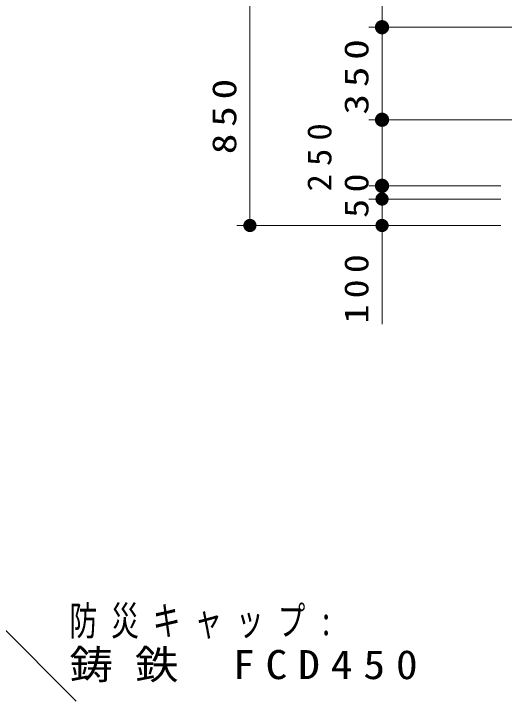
# Model space of a CAD drawing. Units: millimetres on the paper, scale 1:50. Extents: x -365 to 12, y -40 to 257.
# Drawn here: x -129.4 to -92.3, y 113.8 to 165.8 of the extents above; entities that cross this region are included whole.
import ezdxf

# ---------------------------------------------------------------- set-up
doc = ezdxf.new("R2010")
doc.units = ezdxf.units.MM
doc.layers.add('1_50', color=3, linetype='Continuous', lineweight=25)
doc.styles.add('ＭＳ ゴシック', font='')
doc.styles.get('ＭＳ ゴシック').set_extended_font_data('MS Gothic')

# ---------------------------------------------------------------- blocks, each defined once
blk = doc.blocks.new('filled_dot')
at = {"color": 0, "linetype": 'Continuous', "lineweight": -2, "const_width": 1.25}
blk.add_lwpolyline([(-0.625, 0, 1), (0.625, 0, 1)], format="xyb", close=True, dxfattribs=at)

msp = doc.modelspace()

# ---------------------------------------------------------------- linework, layer by layer
at = {"layer": '1_50', "color": 7, "lineweight": 13}
for p, q in [((-101.507, 164.804), (-101.507, 173.076)), ((-111.507, 149.804), (-111.507, 166.804)), ((-91.507, 164.804), (-102.507, 164.804)), ((-101.507, 157.804), (-101.507, 164.804)), ((-91.507, 157.804), (-102.507, 157.804)), ((-101.507, 152.804), (-101.507, 157.804)), ((-92.507, 152.804), (-102.507, 152.804)), ((-101.507, 151.804), (-101.507, 152.804)), ((-92.507, 151.804), (-102.507, 151.804)), ((-101.507, 142.328), (-101.507, 151.804)), ((-92.507, 149.804), (-112.507, 149.804)), ((-132.422, 121.579), (-124.652, 113.809))]:
    msp.add_line(p, q, dxfattribs=at)

# ---------------------------------------------------------------- block references
for p, xscale, yscale, rotation in [((-101.507, 164.804), 0.431, 0.431, 270), ((-101.507, 164.804), 0.4, 0.4, 90), ((-101.507, 157.804), 0.431, 0.431, 270), ((-101.507, 152.804), 0.431, 0.431, 270), ((-101.507, 151.804), 0.4, 0.4, 270), ((-111.507, 149.804), 0.4, 0.4, 90), ((-101.507, 149.804), 0.4, 0.4, 90)]:
    msp.add_blockref('filled_dot', p, dxfattribs=dict(at, xscale=xscale, yscale=yscale, rotation=rotation))

# ---------------------------------------------------------------- texts
at = {"layer": '1_50', "color": 7, "char_height": 1.833, "rotation": 90, "style": 'ＭＳ ゴシック'}
for s, insert, attachment_point in [('\\T1.33;\\W1.25;350', (-102.507, 161.304), 8), ('\\T1.33;\\W1.25;850', (-112.507, 158.304), 8), ('\\T1.47;\\W1.05;250', (-105.307, 152.379), 7), ('\\T1.34;\\W1.15;50', (-102.507, 152.304), 8), ('\\T1.33;\\W1.15;100', (-102.507, 145.244), 8)]:
    msp.add_mtext(s, dxfattribs=dict(at, insert=insert, attachment_point=attachment_point))
at = {"layer": '1_50', "color": 7, "char_height": 2.199, "attachment_point": 4, "style": 'ＭＳ ゴシック'}
for s, insert in [('\\T1.5;\\W0.7;防災キャップ:', (-125.162, 119.759)), ('\\T1.5;\\W1.1;鋳鉄\\~FCD450', (-125.162, 116.459))]:
    msp.add_mtext(s, dxfattribs=dict(at, insert=insert))

doc.saveas('drawing.dxf')
